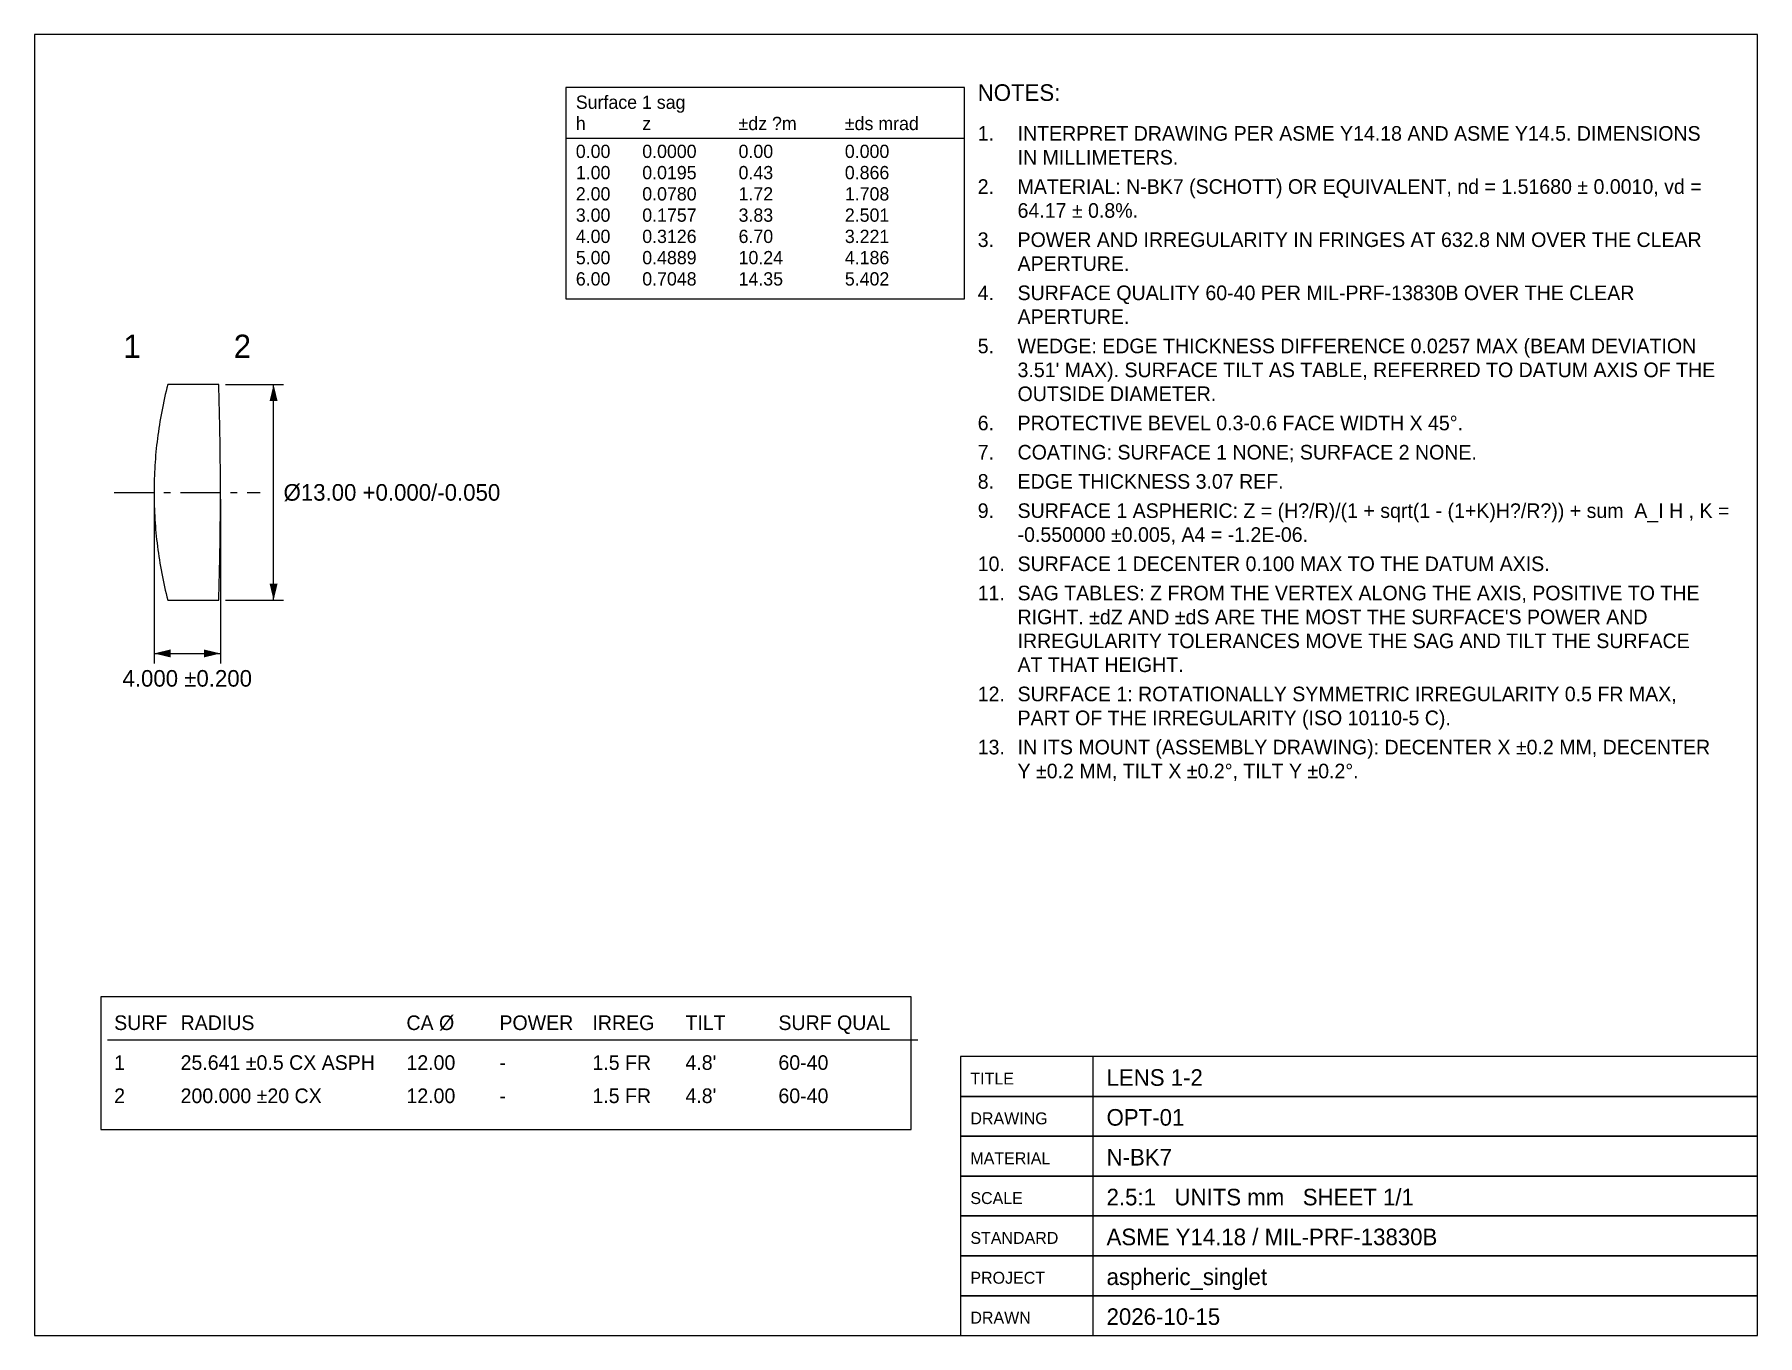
# Model space of a CAD drawing. Header units: millimetres. Extents: x 10 to 269, y 10 to 206.
import ezdxf
from ezdxf.enums import TextEntityAlignment as Align

# ---------------------------------------------------------------- set-up
doc = ezdxf.new("R2010")
doc.units = ezdxf.units.MM
doc.linetypes.add('CENTER', pattern=[10, 6, -1.5, 1, -1.5])
for name, color, linetype in [('CENTER', 1, 'CENTER'), ('DIMENSIONS', 3, 'CONTINUOUS'), ('FRAME', 7, 'CONTINUOUS'), ('OUTLINE', 7, 'CONTINUOUS'), ('TABLES', 8, 'CONTINUOUS'), ('TEXT', 7, 'CONTINUOUS')]:
    doc.layers.add(name, color=color, linetype=linetype)

msp = doc.modelspace()

# ---------------------------------------------------------------- linework, layer by layer
at = {"layer": 'CENTER'}
msp.add_line((22, 136.95), (44, 136.95), dxfattribs=at)
at = {"layer": 'DIMENSIONS'}
for p, q in [((38.735868, 153.2), (47.5, 153.2)), ((46, 120.7), (46, 153.2)), ((28, 135.95), (28, 111.2)), ((38, 135.95), (38, 111.2)), ((38.735868, 120.7), (47.5, 120.7)), ((28, 112.7), (38, 112.7))]:
    msp.add_line(p, q, dxfattribs=at)
for points in [[(46, 153.2), (45.4, 150.7), (46.6, 150.7)], [(46, 120.7), (46.6, 123.2), (45.4, 123.2)], [(28, 112.7), (30.5, 112.1), (30.5, 113.3)], [(38, 112.7), (35.5, 113.3), (35.5, 112.1)]]:
    msp.add_solid(points, dxfattribs=at)
at = {"layer": 'FRAME'}
msp.add_lwpolyline([(10, 10), (269.4, 10), (269.4, 205.9), (10, 205.9)], close=True, dxfattribs=at)
at = {"layer": 'OUTLINE'}
msp.add_lwpolyline([(30.069442, 153.2), (29.941548, 152.692188), (29.817787, 152.184375), (29.698152, 151.676563), (29.582636, 151.16875), (29.471232, 150.660938), (29.363934, 150.153125), (29.260735, 149.645313), (29.16163, 149.1375), (29.066613, 148.629688), (28.975677, 148.121875), (28.888819, 147.614063), (28.806033, 147.10625), (28.727315, 146.598438), (28.652659, 146.090625), (28.582063, 145.582813), (28.515521, 145.075), (28.453031, 144.567188), (28.394588, 144.059375), (28.34019, 143.551563), (28.289833, 143.04375), (28.243515, 142.535938), (28.201232, 142.028125), (28.162984, 141.520313), (28.128768, 141.0125), (28.098581, 140.504688), (28.072423, 139.996875), (28.050291, 139.489063), (28.032185, 138.98125), (28.018103, 138.473438), (28.008046, 137.965625), (28.002011, 137.457813), (28, 136.95), (28.002011, 136.442188), (28.008046, 135.934375), (28.018103, 135.426563), (28.032185, 134.91875), (28.050291, 134.410938), (28.072423, 133.903125), (28.098581, 133.395313), (28.128768, 132.8875), (28.162984, 132.379688), (28.201232, 131.871875), (28.243515, 131.364063), (28.289833, 130.85625), (28.34019, 130.348438), (28.394588, 129.840625), (28.453031, 129.332813), (28.515521, 128.825), (28.582063, 128.317188), (28.652659, 127.809375), (28.727315, 127.301563), (28.806033, 126.79375), (28.888819, 126.285938), (28.975677, 125.778125), (29.066613, 125.270313), (29.16163, 124.7625), (29.260735, 124.254688), (29.363934, 123.746875), (29.471232, 123.239063), (29.582636, 122.73125), (29.698152, 122.223438), (29.817787, 121.715625), (29.941548, 121.207813), (30.069442, 120.7), (37.735868, 120.7), (37.752122, 121.207813), (37.76786, 121.715625), (37.783081, 122.223438), (37.797786, 122.73125), (37.811975, 123.239063), (37.825647, 123.746875), (37.838803, 124.254688), (37.851443, 124.7625), (37.863566, 125.270313), (37.875174, 125.778125), (37.886265, 126.285938), (37.89684, 126.79375), (37.906899, 127.301563), (37.916442, 127.809375), (37.925469, 128.317188), (37.93398, 128.825), (37.941975, 129.332813), (37.949454, 129.840625), (37.956417, 130.348438), (37.962865, 130.85625), (37.968796, 131.364063), (37.974212, 131.871875), (37.979112, 132.379688), (37.983496, 132.8875), (37.987364, 133.395313), (37.990716, 133.903125), (37.993553, 134.410938), (37.995874, 134.91875), (37.997679, 135.426563), (37.998969, 135.934375), (37.999742, 136.442188), (38, 136.95), (37.999742, 137.457813), (37.998969, 137.965625), (37.997679, 138.473438), (37.995874, 138.98125), (37.993553, 139.489063), (37.990716, 139.996875), (37.987364, 140.504688), (37.983496, 141.0125), (37.979112, 141.520313), (37.974212, 142.028125), (37.968796, 142.535938), (37.962865, 143.04375), (37.956417, 143.551563), (37.949454, 144.059375), (37.941975, 144.567188), (37.93398, 145.075), (37.925469, 145.582813), (37.916442, 146.090625), (37.906899, 146.598438), (37.89684, 147.10625), (37.886265, 147.614063), (37.875174, 148.121875), (37.863566, 148.629688), (37.851443, 149.1375), (37.838803, 149.645313), (37.825647, 150.153125), (37.811975, 150.660938), (37.797786, 151.16875), (37.783081, 151.676563), (37.76786, 152.184375), (37.752122, 152.692188), (37.735868, 153.2)], close=True, dxfattribs=at)
at = {"layer": 'TABLES'}
for p, q in [((90, 190.3), (150, 190.3)), ((21, 54.5), (143, 54.5)), ((169.4, 10), (169.4, 52))]:
    msp.add_line(p, q, dxfattribs=at)
for points in [[(90, 166.1), (150, 166.1), (150, 197.9), (90, 197.9)], [(20, 41), (142, 41), (142, 61), (20, 61)], [(149.4, 46), (269.4, 46), (269.4, 52), (149.4, 52)], [(149.4, 40), (269.4, 40), (269.4, 46), (149.4, 46)], [(149.4, 34), (269.4, 34), (269.4, 40), (149.4, 40)], [(149.4, 28), (269.4, 28), (269.4, 34), (149.4, 34)], [(149.4, 22), (269.4, 22), (269.4, 28), (149.4, 28)], [(149.4, 16), (269.4, 16), (269.4, 22), (149.4, 22)], [(149.4, 10), (269.4, 10), (269.4, 16), (149.4, 16)]]:
    msp.add_lwpolyline(points, close=True, dxfattribs=at)

# ---------------------------------------------------------------- texts
at = {"layer": 'TEXT'}
for s, height, p in [('NOTES:', 2.5, (152, 195.9)), ('Surface 1 sag', 2, (91.5, 194.7)), ('h', 2, (91.5, 191.5)), ('z', 2, (101.5, 191.5)), ('%%pdz ?m', 2, (116, 191.5)), ('%%pds mrad', 2, (132, 191.5)), ('1.', 2.2, (152, 189.9)), ('INTERPRET DRAWING PER ASME Y14.18 AND ASME Y14.5. DIMENSIONS', 2.2, (158, 189.9)), ('0.00', 2, (91.5, 187.3)), ('0.0000', 2, (101.5, 187.3)), ('0.00', 2, (116, 187.3)), ('0.000', 2, (132, 187.3)), ('IN MILLIMETERS.', 2.2, (158, 186.3)), ('1.00', 2, (91.5, 184.1)), ('0.0195', 2, (101.5, 184.1)), ('0.43', 2, (116, 184.1)), ('0.866', 2, (132, 184.1)), ('MATERIAL: N-BK7 (SCHOTT) OR EQUIVALENT, nd = 1.51680 %%p 0.0010, vd =', 2.2, (158, 181.9)), ('2.00', 2, (91.5, 180.9)), ('0.0780', 2, (101.5, 180.9)), ('1.72', 2, (116, 180.9)), ('1.708', 2, (132, 180.9)), ('2.', 2.2, (152, 181.9)), ('3.00', 2, (91.5, 177.7)), ('0.1757', 2, (101.5, 177.7)), ('3.83', 2, (116, 177.7)), ('2.501', 2, (132, 177.7)), ('64.17 %%p 0.8%.', 2.2, (158, 178.3)), ('4.00', 2, (91.5, 174.5)), ('0.3126', 2, (101.5, 174.5)), ('6.70', 2, (116, 174.5)), ('3.221', 2, (132, 174.5)), ('3.', 2.2, (152, 173.9)), ('POWER AND IRREGULARITY IN FRINGES AT 632.8 NM OVER THE CLEAR', 2.2, (158, 173.9)), ('5.00', 2, (91.5, 171.3)), ('0.4889', 2, (101.5, 171.3)), ('10.24', 2, (116, 171.3)), ('4.186', 2, (132, 171.3)), ('APERTURE.', 2.2, (158, 170.3)), ('6.00', 2, (91.5, 168.1)), ('0.7048', 2, (101.5, 168.1)), ('14.35', 2, (116, 168.1)), ('5.402', 2, (132, 168.1)), ('4.', 2.2, (152, 165.9)), ('SURFACE QUALITY 60-40 PER MIL-PRF-13830B OVER THE CLEAR', 2.2, (158, 165.9)), ('APERTURE.', 2.2, (158, 162.3)), ('2', 3.5, (40, 157.2)), ('5.', 2.2, (152, 157.9)), ('WEDGE: EDGE THICKNESS DIFFERENCE 0.0257 MAX (BEAM DEVIATION', 2.2, (158, 157.9)), ("3.51' MAX). SURFACE TILT AS TABLE, REFERRED TO DATUM AXIS OF THE", 2.2, (158, 154.3)), ('OUTSIDE DIAMETER.', 2.2, (158, 150.7)), ('6.', 2.2, (152, 146.3)), ('PROTECTIVE BEVEL 0.3-0.6 FACE WIDTH X 45%%d.', 2.2, (158, 146.3)), ('7.', 2.2, (152, 141.9)), ('COATING: SURFACE 1 NONE; SURFACE 2 NONE.', 2.2, (158, 141.9)), ('%%c13.00 +0.000/-0.050', 2.5, (47.5, 135.7)), ('8.', 2.2, (152, 137.5)), ('EDGE THICKNESS 3.07 REF.', 2.2, (158, 137.5)), ('9.', 2.2, (152, 133.1)), ('SURFACE 1 ASPHERIC: Z = (H?/R)/(1 + sqrt(1 - (1+K)H?/R?)) + sum  A_I H^I, K =', 2.2, (158, 133.1)), ('-0.550000 %%p0.005, A4 = -1.2E-06.', 2.2, (158, 129.5)), ('10.', 2.2, (152, 125.1)), ('SURFACE 1 DECENTER 0.100 MAX TO THE DATUM AXIS.', 2.2, (158, 125.1)), ('11.', 2.2, (152, 120.7)), ('SAG TABLES: Z FROM THE VERTEX ALONG THE AXIS, POSITIVE TO THE', 2.2, (158, 120.7)), ("RIGHT. %%pdZ AND %%pdS ARE THE MOST THE SURFACE'S POWER AND", 2.2, (158, 117.1)), ('IRREGULARITY TOLERANCES MOVE THE SAG AND TILT THE SURFACE', 2.2, (158, 113.5)), ('AT THAT HEIGHT.', 2.2, (158, 109.9)), ('12.', 2.2, (152, 105.5)), ('SURFACE 1: ROTATIONALLY SYMMETRIC IRREGULARITY 0.5 FR MAX,', 2.2, (158, 105.5)), ('PART OF THE IRREGULARITY (ISO 10110-5 C).', 2.2, (158, 101.9)), ('13.', 2.2, (152, 97.5)), ('IN ITS MOUNT (ASSEMBLY DRAWING): DECENTER X %%p0.2 MM, DECENTER', 2.2, (158, 97.5)), ('Y %%p0.2 MM, TILT X %%p0.2%%d, TILT Y %%p0.2%%d.', 2.2, (158, 93.9)), ('SURF', 2.2, (22, 56)), ('RADIUS', 2.2, (32, 56)), ('CA %%c', 2.2, (66, 56)), ('POWER', 2.2, (80, 56)), ('IRREG', 2.2, (94, 56)), ('TILT', 2.2, (108, 56)), ('SURF QUAL', 2.2, (122, 56)), ('1', 2.2, (22, 50)), ('25.641 %%p0.5 CX ASPH', 2.2, (32, 50)), ('12.00', 2.2, (66, 50)), ('1.5 FR', 2.2, (94, 50)), ("4.8'", 2.2, (108, 50)), ('60-40', 2.2, (122, 50)), ('-', 2.2, (80, 50)), ('TITLE', 1.8, (150.9, 47.8)), ('LENS 1-2', 2.5, (171.4, 47.6)), ('2', 2.2, (22, 45)), ('200.000 %%p20 CX', 2.2, (32, 45)), ('12.00', 2.2, (66, 45)), ('1.5 FR', 2.2, (94, 45)), ("4.8'", 2.2, (108, 45)), ('60-40', 2.2, (122, 45)), ('-', 2.2, (80, 45)), ('OPT-01', 2.5, (171.4, 41.6)), ('DRAWING', 1.8, (150.9, 41.8)), ('MATERIAL', 1.8, (150.9, 35.8)), ('N-BK7', 2.5, (171.4, 35.6)), ('SCALE', 1.8, (150.9, 29.8)), ('2.5:1   UNITS mm   SHEET 1/1', 2.5, (171.4, 29.6)), ('ASME Y14.18 / MIL-PRF-13830B', 2.5, (171.4, 23.6)), ('STANDARD', 1.8, (150.9, 23.8)), ('PROJECT', 1.8, (150.9, 17.8)), ('aspheric_singlet', 2.5, (171.4, 17.6)), ('DRAWN', 1.8, (150.9, 11.8)), ('2026-10-15', 2.5, (171.4, 11.6))]:
    msp.add_text(s, height=height, dxfattribs=at).set_placement(p)
msp.add_text('1', height=3.5, dxfattribs=at).set_placement((26, 157.2), align=Align.RIGHT)
msp.add_text('4.000 %%p0.200', height=2.5, dxfattribs=at).set_placement((33, 107.7), align=Align.CENTER)

doc.saveas('drawing.dxf')
